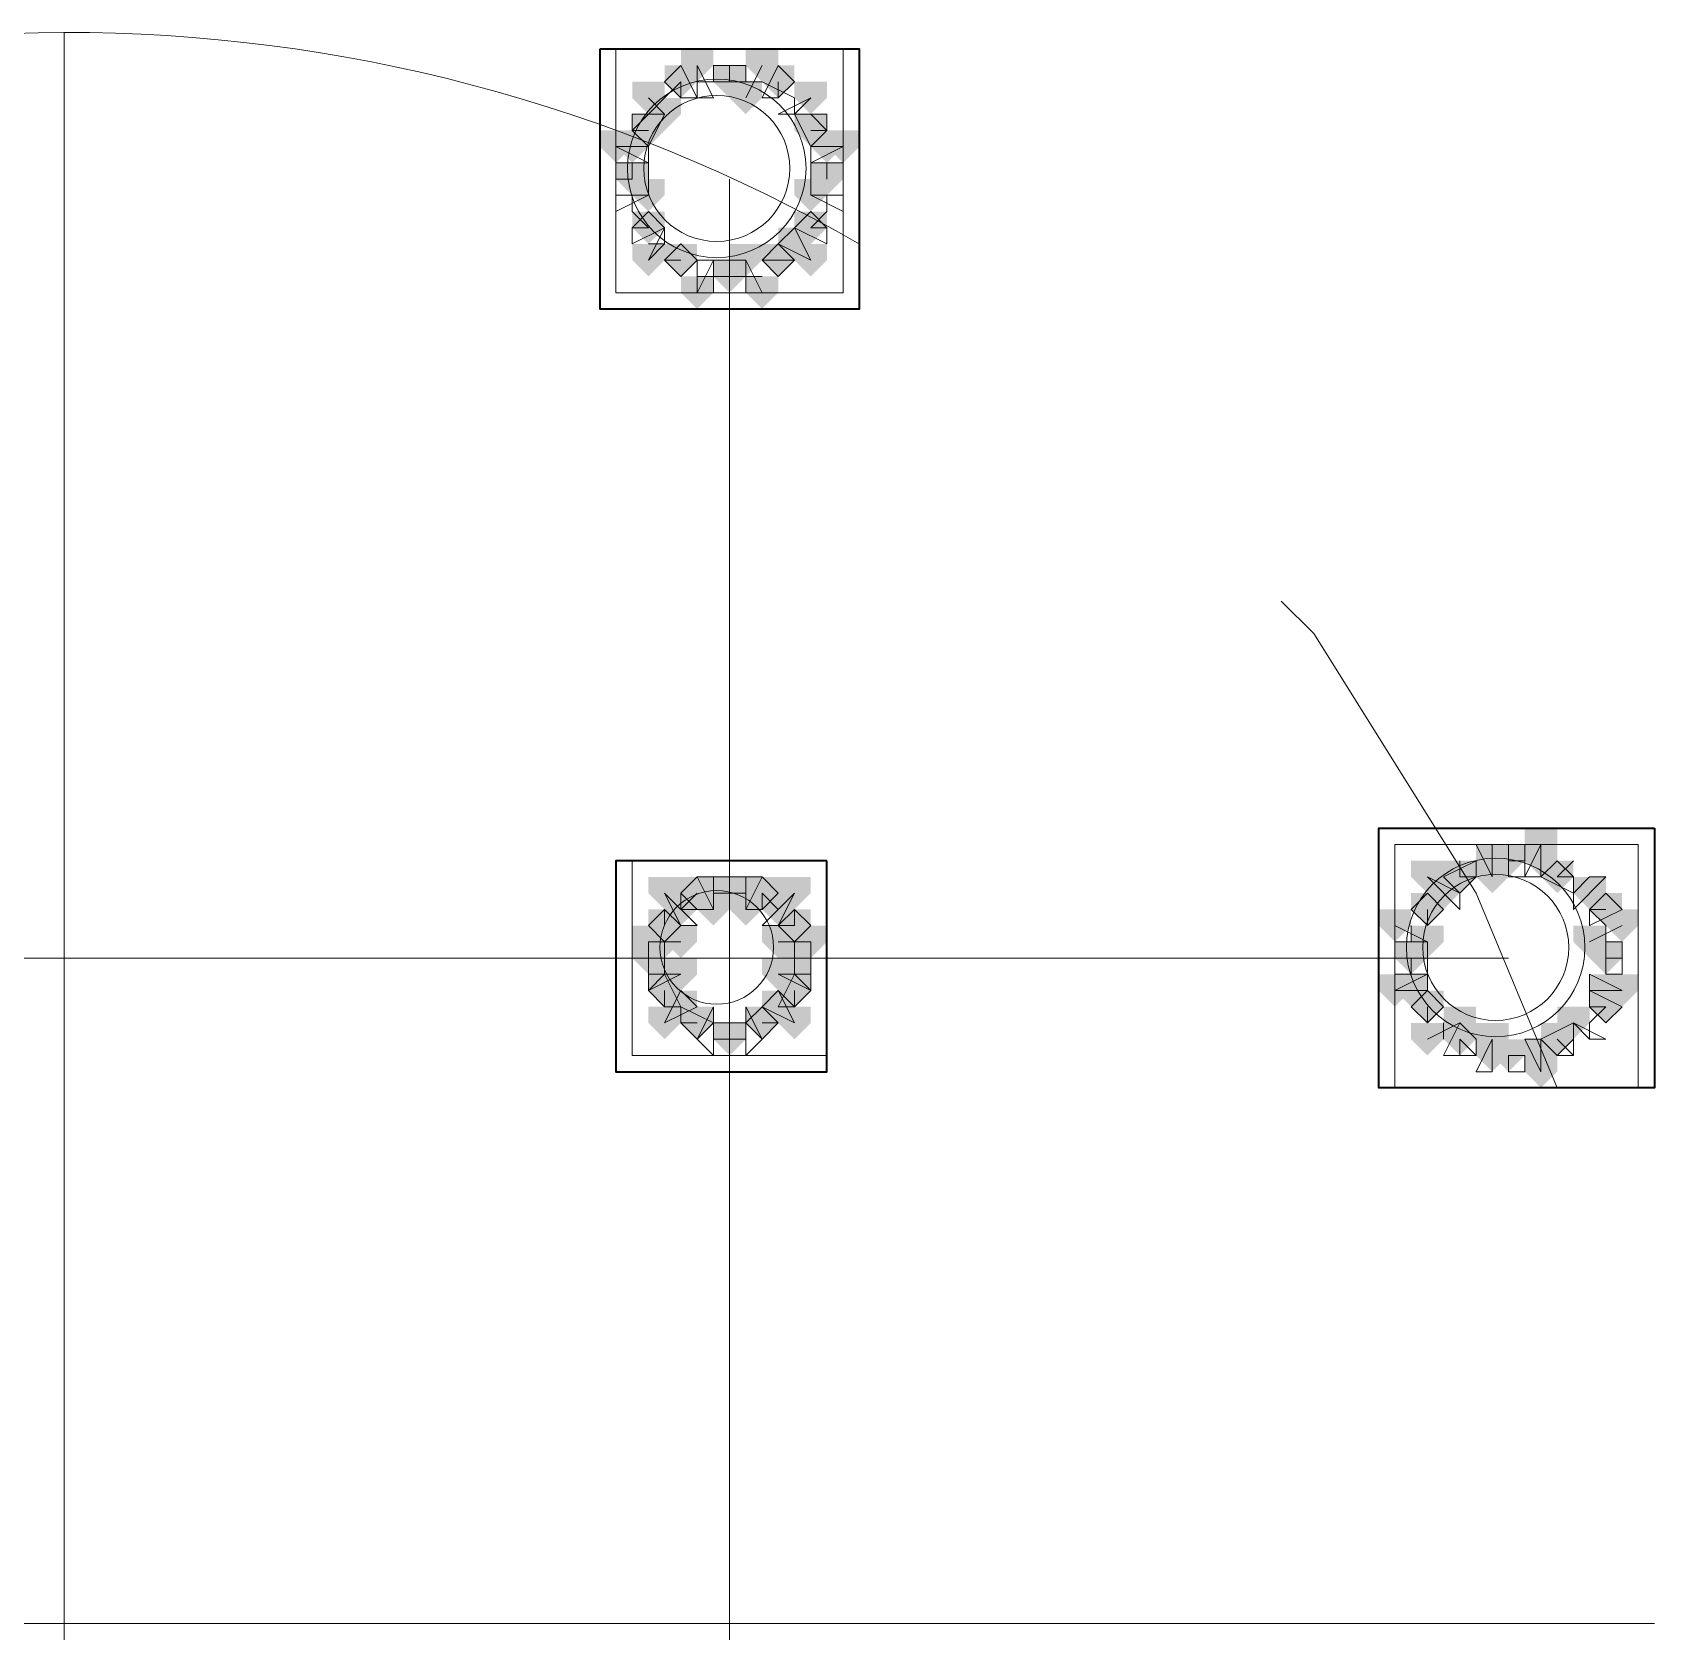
# Model space of a CAD drawing. Header units: millimetres. Extents: x 2315 to 4619, y 1334 to 1897.
# Drawn here: x 4185.9 to 4192.01, y 1541.67 to 1547.68 of the extents above; entities that cross this region are included whole.
import ezdxf

# ---------------------------------------------------------------- set-up
doc = ezdxf.new("R2010")
doc.units = ezdxf.units.MM
for name, color, linetype, true_color in [('PDF_10', 7, 'Continuous', 0x00b85c), ('PDF_AXIS', 7, 'Continuous', 0x00b85c), ('PDF_柱构件', 7, 'Continuous', 0x00b85c), ('PDF_转运站初步方案', 7, 'Continuous', 0x00b85c)]:
    doc.layers.add(name, color=color, linetype=linetype, true_color=true_color)
doc.layers.add('PDF_中心线层', color=1, linetype='Continuous')
doc.layers.add('PDF_粗实线层', color=7, linetype='Continuous')

msp = doc.modelspace()

# ---------------------------------------------------------------- hatches: boundary and pattern name
at = {"layer": 'PDF_10', "transparency": 33554559}
for points in [[(4188.3421, 1547.5601), (4188.281, 1547.5601), (4188.281, 1547.499), (4188.3421, 1547.4379), (4188.4032, 1547.499), (4188.4032, 1547.5601)], [(4188.3421, 1547.5601), (4188.281, 1547.5601), (4188.281, 1547.499), (4188.3421, 1547.4379), (4188.4032, 1547.499), (4188.4032, 1547.5601)], [(4188.5254, 1547.5601), (4188.4643, 1547.5601), (4188.4643, 1547.499), (4188.5254, 1547.4379), (4188.5864, 1547.499), (4188.5864, 1547.5601)], [(4188.5254, 1547.5601), (4188.4643, 1547.5601), (4188.4643, 1547.499), (4188.5254, 1547.4379), (4188.5864, 1547.499), (4188.5864, 1547.5601)], [(4188.7086, 1547.5601), (4188.6475, 1547.5601), (4188.6475, 1547.499), (4188.7086, 1547.4379), (4188.7697, 1547.499), (4188.7697, 1547.5601)], [(4188.7086, 1547.5601), (4188.6475, 1547.5601), (4188.6475, 1547.499), (4188.7086, 1547.4379), (4188.7697, 1547.499), (4188.7697, 1547.5601)], [(4188.22, 1547.3768), (4188.1589, 1547.3768), (4188.1589, 1547.3157), (4188.22, 1547.2547), (4188.281, 1547.3157), (4188.281, 1547.3768)], [(4188.22, 1547.3768), (4188.1589, 1547.3768), (4188.1589, 1547.3157), (4188.22, 1547.2547), (4188.281, 1547.3157), (4188.281, 1547.3768)], [(4188.8308, 1547.3768), (4188.7697, 1547.3768), (4188.7697, 1547.3157), (4188.8308, 1547.2547), (4188.8918, 1547.3157), (4188.8918, 1547.3768)], [(4188.8308, 1547.3768), (4188.7697, 1547.3768), (4188.7697, 1547.3157), (4188.8308, 1547.2547), (4188.8918, 1547.3157), (4188.8918, 1547.3768)], [(4188.1589, 1547.1936), (4188.0978, 1547.1936), (4188.0978, 1547.1325), (4188.1589, 1547.0714), (4188.22, 1547.1325), (4188.22, 1547.1936)], [(4188.1589, 1547.1936), (4188.0978, 1547.1936), (4188.0978, 1547.1325), (4188.1589, 1547.0714), (4188.22, 1547.1325), (4188.22, 1547.1936)], [(4188.8918, 1547.1936), (4188.8308, 1547.1936), (4188.8308, 1547.1325), (4188.8918, 1547.0714), (4188.9529, 1547.1325), (4188.9529, 1547.1936)], [(4188.8918, 1547.1936), (4188.8308, 1547.1936), (4188.8308, 1547.1325), (4188.8918, 1547.0714), (4188.9529, 1547.1325), (4188.9529, 1547.1936)], [(4188.8918, 1547.1936), (4188.8308, 1547.1936), (4188.8308, 1547.1325), (4188.8918, 1547.0714), (4188.9529, 1547.1325), (4188.9529, 1547.1936)], [(4188.22, 1547.0103), (4188.1589, 1547.0103), (4188.1589, 1546.9493), (4188.22, 1546.8882), (4188.281, 1546.9493), (4188.281, 1547.0103)], [(4188.22, 1547.0103), (4188.1589, 1547.0103), (4188.1589, 1546.9493), (4188.22, 1546.8882), (4188.281, 1546.9493), (4188.281, 1547.0103)], [(4188.8308, 1547.0103), (4188.7697, 1547.0103), (4188.7697, 1546.9493), (4188.8308, 1546.8882), (4188.8918, 1546.9493), (4188.8918, 1547.0103)], [(4188.8308, 1547.0103), (4188.7697, 1547.0103), (4188.7697, 1546.9493), (4188.8308, 1546.8882), (4188.8918, 1546.9493), (4188.8918, 1547.0103)], [(4188.3421, 1546.8882), (4188.281, 1546.8882), (4188.281, 1546.8271), (4188.3421, 1546.766), (4188.4032, 1546.8271), (4188.4032, 1546.8882)], [(4188.3421, 1546.8882), (4188.281, 1546.8882), (4188.281, 1546.8271), (4188.3421, 1546.766), (4188.4032, 1546.8271), (4188.4032, 1546.8882)], [(4188.3421, 1546.8882), (4188.281, 1546.8882), (4188.281, 1546.8271), (4188.3421, 1546.766), (4188.4032, 1546.8271), (4188.4032, 1546.8882)], [(4188.7086, 1546.8882), (4188.6475, 1546.8882), (4188.6475, 1546.8271), (4188.7086, 1546.766), (4188.7697, 1546.8271), (4188.7697, 1546.8882)], [(4188.7086, 1546.8882), (4188.6475, 1546.8882), (4188.6475, 1546.8271), (4188.7086, 1546.766), (4188.7697, 1546.8271), (4188.7697, 1546.8882)], [(4188.7086, 1546.8882), (4188.6475, 1546.8882), (4188.6475, 1546.8271), (4188.7086, 1546.766), (4188.7697, 1546.8271), (4188.7697, 1546.8882)], [(4188.5254, 1546.8271), (4188.4643, 1546.8271), (4188.4643, 1546.766), (4188.5254, 1546.7049), (4188.5864, 1546.766), (4188.5864, 1546.8271)], [(4188.5254, 1546.8271), (4188.4643, 1546.8271), (4188.4643, 1546.766), (4188.5254, 1546.7049), (4188.5864, 1546.766), (4188.5864, 1546.8271)], [(4188.5254, 1546.8271), (4188.4643, 1546.8271), (4188.4643, 1546.766), (4188.5254, 1546.7049), (4188.5864, 1546.766), (4188.5864, 1546.8271)], [(4191.4573, 1544.6282), (4191.3962, 1544.6282), (4191.3962, 1544.5671), (4191.4573, 1544.506), (4191.5183, 1544.5671), (4191.5183, 1544.6282)], [(4191.4573, 1544.6282), (4191.3962, 1544.6282), (4191.3962, 1544.5671), (4191.4573, 1544.506), (4191.5183, 1544.5671), (4191.5183, 1544.6282)], [(4191.4573, 1544.6282), (4191.3962, 1544.6282), (4191.3962, 1544.5671), (4191.4573, 1544.506), (4191.5183, 1544.5671), (4191.5183, 1544.6282)], [(4191.274, 1544.5671), (4191.2129, 1544.5671), (4191.2129, 1544.506), (4191.274, 1544.4449), (4191.3351, 1544.506), (4191.3351, 1544.5671)], [(4191.274, 1544.5671), (4191.2129, 1544.5671), (4191.2129, 1544.506), (4191.274, 1544.4449), (4191.3351, 1544.506), (4191.3351, 1544.5671)], [(4191.6405, 1544.5671), (4191.5794, 1544.5671), (4191.5794, 1544.506), (4191.6405, 1544.4449), (4191.7016, 1544.506), (4191.7016, 1544.5671)], [(4191.6405, 1544.5671), (4191.5794, 1544.5671), (4191.5794, 1544.506), (4191.6405, 1544.4449), (4191.7016, 1544.506), (4191.7016, 1544.5671)], [(4188.4032, 1544.506), (4188.3421, 1544.506), (4188.3421, 1544.4449), (4188.4032, 1544.3839), (4188.4643, 1544.4449), (4188.4643, 1544.506)], [(4188.4032, 1544.506), (4188.3421, 1544.506), (4188.3421, 1544.4449), (4188.4032, 1544.3839), (4188.4643, 1544.4449), (4188.4643, 1544.506)], [(4188.5254, 1544.506), (4188.4643, 1544.506), (4188.4643, 1544.4449), (4188.5254, 1544.3839), (4188.5864, 1544.4449), (4188.5864, 1544.506)], [(4188.5254, 1544.506), (4188.4643, 1544.506), (4188.4643, 1544.4449), (4188.5254, 1544.3839), (4188.5864, 1544.4449), (4188.5864, 1544.506)], [(4188.6475, 1544.506), (4188.5864, 1544.506), (4188.5864, 1544.4449), (4188.6475, 1544.3839), (4188.7086, 1544.4449), (4188.7086, 1544.506)], [(4188.6475, 1544.506), (4188.5864, 1544.506), (4188.5864, 1544.4449), (4188.6475, 1544.3839), (4188.7086, 1544.4449), (4188.7086, 1544.506)], [(4191.1518, 1544.4449), (4191.0908, 1544.4449), (4191.0908, 1544.3839), (4191.1518, 1544.3228), (4191.2129, 1544.3839), (4191.2129, 1544.4449)], [(4191.1518, 1544.4449), (4191.0908, 1544.4449), (4191.0908, 1544.3839), (4191.1518, 1544.3228), (4191.2129, 1544.3839), (4191.2129, 1544.4449)], [(4191.1518, 1544.4449), (4191.0908, 1544.4449), (4191.0908, 1544.3839), (4191.1518, 1544.3228), (4191.2129, 1544.3839), (4191.2129, 1544.4449)], [(4191.8237, 1544.4449), (4191.7627, 1544.4449), (4191.7627, 1544.3839), (4191.8237, 1544.3228), (4191.8848, 1544.3839), (4191.8848, 1544.4449)], [(4191.8237, 1544.4449), (4191.7627, 1544.4449), (4191.7627, 1544.3839), (4191.8237, 1544.3228), (4191.8848, 1544.3839), (4191.8848, 1544.4449)], [(4188.281, 1544.3839), (4188.22, 1544.3839), (4188.22, 1544.3228), (4188.281, 1544.2617), (4188.3421, 1544.3228), (4188.3421, 1544.3839)], [(4188.281, 1544.3839), (4188.22, 1544.3839), (4188.22, 1544.3228), (4188.281, 1544.2617), (4188.3421, 1544.3228), (4188.3421, 1544.3839)], [(4188.281, 1544.3839), (4188.22, 1544.3839), (4188.22, 1544.3228), (4188.281, 1544.2617), (4188.3421, 1544.3228), (4188.3421, 1544.3839)], [(4188.7697, 1544.3839), (4188.7086, 1544.3839), (4188.7086, 1544.3228), (4188.7697, 1544.2617), (4188.8308, 1544.3228), (4188.8308, 1544.3839)], [(4188.7697, 1544.3839), (4188.7086, 1544.3839), (4188.7086, 1544.3228), (4188.7697, 1544.2617), (4188.8308, 1544.3228), (4188.8308, 1544.3839)], [(4188.22, 1544.2617), (4188.1589, 1544.2617), (4188.1589, 1544.2006), (4188.22, 1544.1395), (4188.281, 1544.2006), (4188.281, 1544.2617)], [(4188.22, 1544.2617), (4188.1589, 1544.2617), (4188.1589, 1544.2006), (4188.22, 1544.1395), (4188.281, 1544.2006), (4188.281, 1544.2617)], [(4188.7697, 1544.2617), (4188.7086, 1544.2617), (4188.7086, 1544.2006), (4188.7697, 1544.1395), (4188.8308, 1544.2006), (4188.8308, 1544.2617)], [(4188.7697, 1544.2617), (4188.7086, 1544.2617), (4188.7086, 1544.2006), (4188.7697, 1544.1395), (4188.8308, 1544.2006), (4188.8308, 1544.2617)], [(4191.0908, 1544.2617), (4191.0297, 1544.2617), (4191.0297, 1544.2006), (4191.0908, 1544.1395), (4191.1518, 1544.2006), (4191.1518, 1544.2617)], [(4191.0908, 1544.2617), (4191.0297, 1544.2617), (4191.0297, 1544.2006), (4191.0908, 1544.1395), (4191.1518, 1544.2006), (4191.1518, 1544.2617)], [(4191.8237, 1544.2617), (4191.7627, 1544.2617), (4191.7627, 1544.2006), (4191.8237, 1544.1395), (4191.8848, 1544.2006), (4191.8848, 1544.2617)], [(4191.8237, 1544.2617), (4191.7627, 1544.2617), (4191.7627, 1544.2006), (4191.8237, 1544.1395), (4191.8848, 1544.2006), (4191.8848, 1544.2617)], [(4188.281, 1544.1395), (4188.22, 1544.1395), (4188.22, 1544.0784), (4188.281, 1544.0174), (4188.3421, 1544.0784), (4188.3421, 1544.1395)], [(4188.281, 1544.1395), (4188.22, 1544.1395), (4188.22, 1544.0784), (4188.281, 1544.0174), (4188.3421, 1544.0784), (4188.3421, 1544.1395)], [(4188.7697, 1544.1395), (4188.7086, 1544.1395), (4188.7086, 1544.0784), (4188.7697, 1544.0174), (4188.8308, 1544.0784), (4188.8308, 1544.1395)], [(4188.7697, 1544.1395), (4188.7086, 1544.1395), (4188.7086, 1544.0784), (4188.7697, 1544.0174), (4188.8308, 1544.0784), (4188.8308, 1544.1395)], [(4191.1518, 1544.0784), (4191.0908, 1544.0784), (4191.0908, 1544.0174), (4191.1518, 1543.9563), (4191.2129, 1544.0174), (4191.2129, 1544.0784)], [(4191.1518, 1544.0784), (4191.0908, 1544.0784), (4191.0908, 1544.0174), (4191.1518, 1543.9563), (4191.2129, 1544.0174), (4191.2129, 1544.0784)], [(4191.1518, 1544.0784), (4191.0908, 1544.0784), (4191.0908, 1544.0174), (4191.1518, 1543.9563), (4191.2129, 1544.0174), (4191.2129, 1544.0784)], [(4191.8237, 1544.0784), (4191.7627, 1544.0784), (4191.7627, 1544.0174), (4191.8237, 1543.9563), (4191.8848, 1544.0174), (4191.8848, 1544.0784)], [(4191.8237, 1544.0784), (4191.7627, 1544.0784), (4191.7627, 1544.0174), (4191.8237, 1543.9563), (4191.8848, 1544.0174), (4191.8848, 1544.0784)], [(4188.4032, 1544.0174), (4188.3421, 1544.0174), (4188.3421, 1543.9563), (4188.4032, 1543.8952), (4188.4643, 1543.9563), (4188.4643, 1544.0174)], [(4188.4032, 1544.0174), (4188.3421, 1544.0174), (4188.3421, 1543.9563), (4188.4032, 1543.8952), (4188.4643, 1543.9563), (4188.4643, 1544.0174)], [(4188.6475, 1544.0174), (4188.5864, 1544.0174), (4188.5864, 1543.9563), (4188.6475, 1543.8952), (4188.7086, 1543.9563), (4188.7086, 1544.0174)], [(4188.6475, 1544.0174), (4188.5864, 1544.0174), (4188.5864, 1543.9563), (4188.6475, 1543.8952), (4188.7086, 1543.9563), (4188.7086, 1544.0174)], [(4188.6475, 1544.0174), (4188.5864, 1544.0174), (4188.5864, 1543.9563), (4188.6475, 1543.8952), (4188.7086, 1543.9563), (4188.7086, 1544.0174)], [(4188.5254, 1543.9563), (4188.4643, 1543.9563), (4188.4643, 1543.8952), (4188.5254, 1543.8341), (4188.5864, 1543.8952), (4188.5864, 1543.9563)], [(4188.5254, 1543.9563), (4188.4643, 1543.9563), (4188.4643, 1543.8952), (4188.5254, 1543.8341), (4188.5864, 1543.8952), (4188.5864, 1543.9563)], [(4191.274, 1543.9563), (4191.2129, 1543.9563), (4191.2129, 1543.8952), (4191.274, 1543.8341), (4191.3351, 1543.8952), (4191.3351, 1543.9563)], [(4191.274, 1543.9563), (4191.2129, 1543.9563), (4191.2129, 1543.8952), (4191.274, 1543.8341), (4191.3351, 1543.8952), (4191.3351, 1543.9563)], [(4191.6405, 1543.9563), (4191.5794, 1543.9563), (4191.5794, 1543.8952), (4191.6405, 1543.8341), (4191.7016, 1543.8952), (4191.7016, 1543.9563)], [(4191.6405, 1543.9563), (4191.5794, 1543.9563), (4191.5794, 1543.8952), (4191.6405, 1543.8341), (4191.7016, 1543.8952), (4191.7016, 1543.9563)], [(4191.4573, 1543.8952), (4191.3962, 1543.8952), (4191.3962, 1543.8341), (4191.4573, 1543.773), (4191.5183, 1543.8341), (4191.5183, 1543.8952)], [(4191.4573, 1543.8952), (4191.3962, 1543.8952), (4191.3962, 1543.8341), (4191.4573, 1543.773), (4191.5183, 1543.8341), (4191.5183, 1543.8952)]]:
    msp.add_hatch(color=256, dxfattribs=at).paths.add_polyline_path(points)
at = {"layer": 'PDF_柱构件', "transparency": 33554559}
for points in [[(4188.4032, 1547.6211), (4188.3421, 1547.6211), (4188.3421, 1547.5601), (4188.4032, 1547.499), (4188.4643, 1547.5601), (4188.4643, 1547.6211)], [(4188.6475, 1547.6211), (4188.5864, 1547.6211), (4188.5864, 1547.5601), (4188.6475, 1547.499), (4188.7086, 1547.5601), (4188.7086, 1547.6211)], [(4188.22, 1547.499), (4188.1589, 1547.499), (4188.1589, 1547.4379), (4188.22, 1547.3768), (4188.281, 1547.4379), (4188.281, 1547.499)], [(4188.5864, 1547.499), (4188.5254, 1547.499), (4188.5254, 1547.4379), (4188.5864, 1547.3768), (4188.6475, 1547.4379), (4188.6475, 1547.499)], [(4188.8308, 1547.499), (4188.7697, 1547.499), (4188.7697, 1547.4379), (4188.8308, 1547.3768), (4188.8918, 1547.4379), (4188.8918, 1547.499)], [(4188.281, 1547.4379), (4188.22, 1547.4379), (4188.22, 1547.3768), (4188.281, 1547.3157), (4188.3421, 1547.3768), (4188.3421, 1547.4379)], [(4188.0978, 1547.3157), (4188.0367, 1547.3157), (4188.0367, 1547.2547), (4188.0978, 1547.1936), (4188.1589, 1547.2547), (4188.1589, 1547.3157)], [(4188.1589, 1547.3157), (4188.0978, 1547.3157), (4188.0978, 1547.2547), (4188.1589, 1547.1936), (4188.22, 1547.2547), (4188.22, 1547.3157)], [(4188.8918, 1547.3157), (4188.8308, 1547.3157), (4188.8308, 1547.2547), (4188.8918, 1547.1936), (4188.9529, 1547.2547), (4188.9529, 1547.3157)], [(4188.9529, 1547.3157), (4188.8918, 1547.3157), (4188.8918, 1547.2547), (4188.9529, 1547.1936), (4189.014, 1547.2547), (4189.014, 1547.3157)], [(4188.22, 1547.1325), (4188.1589, 1547.1325), (4188.1589, 1547.0714), (4188.22, 1547.0103), (4188.281, 1547.0714), (4188.281, 1547.1325)], [(4188.8308, 1547.1325), (4188.7697, 1547.1325), (4188.7697, 1547.0714), (4188.8308, 1547.0103), (4188.8918, 1547.0714), (4188.8918, 1547.1325)], [(4188.7697, 1546.9493), (4188.7086, 1546.9493), (4188.7086, 1546.8882), (4188.7697, 1546.8271), (4188.8308, 1546.8882), (4188.8308, 1546.9493)], [(4188.22, 1546.8882), (4188.1589, 1546.8882), (4188.1589, 1546.8271), (4188.22, 1546.766), (4188.281, 1546.8271), (4188.281, 1546.8882)], [(4188.5864, 1546.8882), (4188.5254, 1546.8882), (4188.5254, 1546.8271), (4188.5864, 1546.766), (4188.6475, 1546.8271), (4188.6475, 1546.8882)], [(4188.8308, 1546.8882), (4188.7697, 1546.8882), (4188.7697, 1546.8271), (4188.8308, 1546.766), (4188.8918, 1546.8271), (4188.8918, 1546.8882)], [(4188.4032, 1546.766), (4188.3421, 1546.766), (4188.3421, 1546.7049), (4188.4032, 1546.6439), (4188.4643, 1546.7049), (4188.4643, 1546.766)], [(4188.6475, 1546.766), (4188.5864, 1546.766), (4188.5864, 1546.7049), (4188.6475, 1546.6439), (4188.7086, 1546.7049), (4188.7086, 1546.766)], [(4191.5794, 1544.6893), (4191.5183, 1544.6893), (4191.5183, 1544.6282), (4191.5794, 1544.5671), (4191.6405, 1544.6282), (4191.6405, 1544.6893)], [(4191.3962, 1544.6282), (4191.3351, 1544.6282), (4191.3351, 1544.5671), (4191.3962, 1544.506), (4191.4573, 1544.5671), (4191.4573, 1544.6282)], [(4191.5794, 1544.6282), (4191.5183, 1544.6282), (4191.5183, 1544.5671), (4191.5794, 1544.506), (4191.6405, 1544.5671), (4191.6405, 1544.6282)], [(4191.1518, 1544.5671), (4191.0908, 1544.5671), (4191.0908, 1544.506), (4191.1518, 1544.4449), (4191.2129, 1544.506), (4191.2129, 1544.5671)], [(4191.3962, 1544.5671), (4191.3351, 1544.5671), (4191.3351, 1544.506), (4191.3962, 1544.4449), (4191.4573, 1544.506), (4191.4573, 1544.5671)], [(4188.281, 1544.506), (4188.22, 1544.506), (4188.22, 1544.4449), (4188.281, 1544.3839), (4188.3421, 1544.4449), (4188.3421, 1544.506)], [(4188.4643, 1544.506), (4188.4032, 1544.506), (4188.4032, 1544.4449), (4188.4643, 1544.3839), (4188.5254, 1544.4449), (4188.5254, 1544.506)], [(4188.5864, 1544.506), (4188.5254, 1544.506), (4188.5254, 1544.4449), (4188.5864, 1544.3839), (4188.6475, 1544.4449), (4188.6475, 1544.506)], [(4188.7697, 1544.506), (4188.7086, 1544.506), (4188.7086, 1544.4449), (4188.7697, 1544.3839), (4188.8308, 1544.4449), (4188.8308, 1544.506)], [(4191.2129, 1544.506), (4191.1518, 1544.506), (4191.1518, 1544.4449), (4191.2129, 1544.3839), (4191.274, 1544.4449), (4191.274, 1544.506)], [(4191.7627, 1544.506), (4191.7016, 1544.506), (4191.7016, 1544.4449), (4191.7627, 1544.3839), (4191.8237, 1544.4449), (4191.8237, 1544.506)], [(4188.3421, 1544.4449), (4188.281, 1544.4449), (4188.281, 1544.3839), (4188.3421, 1544.3228), (4188.4032, 1544.3839), (4188.4032, 1544.4449)], [(4188.4643, 1544.4449), (4188.4032, 1544.4449), (4188.4032, 1544.3839), (4188.4643, 1544.3228), (4188.5254, 1544.3839), (4188.5254, 1544.4449)], [(4188.5864, 1544.4449), (4188.5254, 1544.4449), (4188.5254, 1544.3839), (4188.5864, 1544.3228), (4188.6475, 1544.3839), (4188.6475, 1544.4449)], [(4188.7086, 1544.4449), (4188.6475, 1544.4449), (4188.6475, 1544.3839), (4188.7086, 1544.3228), (4188.7697, 1544.3839), (4188.7697, 1544.4449)], [(4191.0297, 1544.3839), (4190.9686, 1544.3839), (4190.9686, 1544.3228), (4191.0297, 1544.2617), (4191.0908, 1544.3228), (4191.0908, 1544.3839)], [(4191.8848, 1544.3839), (4191.8237, 1544.3839), (4191.8237, 1544.3228), (4191.8848, 1544.2617), (4191.9459, 1544.3228), (4191.9459, 1544.3839)], [(4188.22, 1544.3228), (4188.1589, 1544.3228), (4188.1589, 1544.2617), (4188.22, 1544.2006), (4188.281, 1544.2617), (4188.281, 1544.3228)], [(4188.281, 1544.3228), (4188.22, 1544.3228), (4188.22, 1544.2617), (4188.281, 1544.2006), (4188.3421, 1544.2617), (4188.3421, 1544.3228)], [(4188.3421, 1544.3228), (4188.281, 1544.3228), (4188.281, 1544.2617), (4188.3421, 1544.2006), (4188.4032, 1544.2617), (4188.4032, 1544.3228)], [(4188.7086, 1544.3228), (4188.6475, 1544.3228), (4188.6475, 1544.2617), (4188.7086, 1544.2006), (4188.7697, 1544.2617), (4188.7697, 1544.3228)], [(4188.7697, 1544.3228), (4188.7086, 1544.3228), (4188.7086, 1544.2617), (4188.7697, 1544.2006), (4188.8308, 1544.2617), (4188.8308, 1544.3228)], [(4188.8308, 1544.3228), (4188.7697, 1544.3228), (4188.7697, 1544.2617), (4188.8308, 1544.2006), (4188.8918, 1544.2617), (4188.8918, 1544.3228)], [(4191.1518, 1544.3228), (4191.0908, 1544.3228), (4191.0908, 1544.2617), (4191.1518, 1544.2006), (4191.2129, 1544.2617), (4191.2129, 1544.3228)], [(4191.7627, 1544.3228), (4191.7016, 1544.3228), (4191.7016, 1544.2617), (4191.7627, 1544.2006), (4191.8237, 1544.2617), (4191.8237, 1544.3228)], [(4188.281, 1544.2006), (4188.22, 1544.2006), (4188.22, 1544.1395), (4188.281, 1544.0784), (4188.3421, 1544.1395), (4188.3421, 1544.2006)], [(4188.3421, 1544.2006), (4188.281, 1544.2006), (4188.281, 1544.1395), (4188.3421, 1544.0784), (4188.4032, 1544.1395), (4188.4032, 1544.2006)], [(4188.7086, 1544.2006), (4188.6475, 1544.2006), (4188.6475, 1544.1395), (4188.7086, 1544.0784), (4188.7697, 1544.1395), (4188.7697, 1544.2006)], [(4188.7697, 1544.2006), (4188.7086, 1544.2006), (4188.7086, 1544.1395), (4188.7697, 1544.0784), (4188.8308, 1544.1395), (4188.8308, 1544.2006)], [(4191.0297, 1544.1395), (4190.9686, 1544.1395), (4190.9686, 1544.0784), (4191.0297, 1544.0174), (4191.0908, 1544.0784), (4191.0908, 1544.1395)], [(4191.0908, 1544.1395), (4191.0297, 1544.1395), (4191.0297, 1544.0784), (4191.0908, 1544.0174), (4191.1518, 1544.0784), (4191.1518, 1544.1395)], [(4191.8237, 1544.1395), (4191.7627, 1544.1395), (4191.7627, 1544.0784), (4191.8237, 1544.0174), (4191.8848, 1544.0784), (4191.8848, 1544.1395)], [(4191.8848, 1544.1395), (4191.8237, 1544.1395), (4191.8237, 1544.0784), (4191.8848, 1544.0174), (4191.9459, 1544.0784), (4191.9459, 1544.1395)], [(4188.3421, 1544.0784), (4188.281, 1544.0784), (4188.281, 1544.0174), (4188.3421, 1543.9563), (4188.4032, 1544.0174), (4188.4032, 1544.0784)], [(4188.7086, 1544.0784), (4188.6475, 1544.0784), (4188.6475, 1544.0174), (4188.7086, 1543.9563), (4188.7697, 1544.0174), (4188.7697, 1544.0784)], [(4188.281, 1544.0174), (4188.22, 1544.0174), (4188.22, 1543.9563), (4188.281, 1543.8952), (4188.3421, 1543.9563), (4188.3421, 1544.0174)], [(4188.7697, 1544.0174), (4188.7086, 1544.0174), (4188.7086, 1543.9563), (4188.7697, 1543.8952), (4188.8308, 1543.9563), (4188.8308, 1544.0174)], [(4191.274, 1544.0174), (4191.2129, 1544.0174), (4191.2129, 1543.9563), (4191.274, 1543.8952), (4191.3351, 1543.9563), (4191.3351, 1544.0174)], [(4191.7016, 1544.0174), (4191.6405, 1544.0174), (4191.6405, 1543.9563), (4191.7016, 1543.8952), (4191.7627, 1543.9563), (4191.7627, 1544.0174)], [(4191.1518, 1543.9563), (4191.0908, 1543.9563), (4191.0908, 1543.8952), (4191.1518, 1543.8341), (4191.2129, 1543.8952), (4191.2129, 1543.9563)], [(4191.3962, 1543.9563), (4191.3351, 1543.9563), (4191.3351, 1543.8952), (4191.3962, 1543.8341), (4191.4573, 1543.8952), (4191.4573, 1543.9563)], [(4191.3962, 1543.8952), (4191.3351, 1543.8952), (4191.3351, 1543.8341), (4191.3962, 1543.773), (4191.4573, 1543.8341), (4191.4573, 1543.8952)], [(4191.5794, 1543.8952), (4191.5183, 1543.8952), (4191.5183, 1543.8341), (4191.5794, 1543.773), (4191.6405, 1543.8341), (4191.6405, 1543.8952)], [(4191.5794, 1543.8341), (4191.5183, 1543.8341), (4191.5183, 1543.773), (4191.5794, 1543.712), (4191.6405, 1543.773), (4191.6405, 1543.8341)]]:
    msp.add_hatch(color=256, dxfattribs=at).paths.add_polyline_path(points)
at = {"layer": 'PDF_转运站初步方案', "transparency": 33554559}
for points in [[(4188.3421, 1547.5601), (4188.281, 1547.5601), (4188.281, 1547.499), (4188.3421, 1547.4379), (4188.4032, 1547.499), (4188.4032, 1547.5601)], [(4188.3421, 1547.5601), (4188.281, 1547.5601), (4188.281, 1547.499), (4188.3421, 1547.4379), (4188.4032, 1547.499), (4188.4032, 1547.5601)], [(4188.5254, 1547.5601), (4188.4643, 1547.5601), (4188.4643, 1547.499), (4188.5254, 1547.4379), (4188.5864, 1547.499), (4188.5864, 1547.5601)], [(4188.5254, 1547.5601), (4188.4643, 1547.5601), (4188.4643, 1547.499), (4188.5254, 1547.4379), (4188.5864, 1547.499), (4188.5864, 1547.5601)], [(4188.7086, 1547.5601), (4188.6475, 1547.5601), (4188.6475, 1547.499), (4188.7086, 1547.4379), (4188.7697, 1547.499), (4188.7697, 1547.5601)], [(4188.7086, 1547.5601), (4188.6475, 1547.5601), (4188.6475, 1547.499), (4188.7086, 1547.4379), (4188.7697, 1547.499), (4188.7697, 1547.5601)], [(4188.22, 1547.3768), (4188.1589, 1547.3768), (4188.1589, 1547.3157), (4188.22, 1547.2547), (4188.281, 1547.3157), (4188.281, 1547.3768)], [(4188.22, 1547.3768), (4188.1589, 1547.3768), (4188.1589, 1547.3157), (4188.22, 1547.2547), (4188.281, 1547.3157), (4188.281, 1547.3768)], [(4188.8308, 1547.3768), (4188.7697, 1547.3768), (4188.7697, 1547.3157), (4188.8308, 1547.2547), (4188.8918, 1547.3157), (4188.8918, 1547.3768)], [(4188.8308, 1547.3768), (4188.7697, 1547.3768), (4188.7697, 1547.3157), (4188.8308, 1547.2547), (4188.8918, 1547.3157), (4188.8918, 1547.3768)], [(4188.1589, 1547.1936), (4188.0978, 1547.1936), (4188.0978, 1547.1325), (4188.1589, 1547.0714), (4188.22, 1547.1325), (4188.22, 1547.1936)], [(4188.1589, 1547.1936), (4188.0978, 1547.1936), (4188.0978, 1547.1325), (4188.1589, 1547.0714), (4188.22, 1547.1325), (4188.22, 1547.1936)], [(4188.8918, 1547.1936), (4188.8308, 1547.1936), (4188.8308, 1547.1325), (4188.8918, 1547.0714), (4188.9529, 1547.1325), (4188.9529, 1547.1936)], [(4188.8918, 1547.1936), (4188.8308, 1547.1936), (4188.8308, 1547.1325), (4188.8918, 1547.0714), (4188.9529, 1547.1325), (4188.9529, 1547.1936)], [(4188.22, 1547.0103), (4188.1589, 1547.0103), (4188.1589, 1546.9493), (4188.22, 1546.8882), (4188.281, 1546.9493), (4188.281, 1547.0103)], [(4188.22, 1547.0103), (4188.1589, 1547.0103), (4188.1589, 1546.9493), (4188.22, 1546.8882), (4188.281, 1546.9493), (4188.281, 1547.0103)], [(4188.8308, 1547.0103), (4188.7697, 1547.0103), (4188.7697, 1546.9493), (4188.8308, 1546.8882), (4188.8918, 1546.9493), (4188.8918, 1547.0103)], [(4188.8308, 1547.0103), (4188.7697, 1547.0103), (4188.7697, 1546.9493), (4188.8308, 1546.8882), (4188.8918, 1546.9493), (4188.8918, 1547.0103)], [(4188.3421, 1546.8882), (4188.281, 1546.8882), (4188.281, 1546.8271), (4188.3421, 1546.766), (4188.4032, 1546.8271), (4188.4032, 1546.8882)], [(4188.3421, 1546.8882), (4188.281, 1546.8882), (4188.281, 1546.8271), (4188.3421, 1546.766), (4188.4032, 1546.8271), (4188.4032, 1546.8882)], [(4188.7086, 1546.8882), (4188.6475, 1546.8882), (4188.6475, 1546.8271), (4188.7086, 1546.766), (4188.7697, 1546.8271), (4188.7697, 1546.8882)], [(4188.7086, 1546.8882), (4188.6475, 1546.8882), (4188.6475, 1546.8271), (4188.7086, 1546.766), (4188.7697, 1546.8271), (4188.7697, 1546.8882)], [(4188.5254, 1546.8271), (4188.4643, 1546.8271), (4188.4643, 1546.766), (4188.5254, 1546.7049), (4188.5864, 1546.766), (4188.5864, 1546.8271)], [(4188.5254, 1546.8271), (4188.4643, 1546.8271), (4188.4643, 1546.766), (4188.5254, 1546.7049), (4188.5864, 1546.766), (4188.5864, 1546.8271)], [(4191.4573, 1544.6282), (4191.3962, 1544.6282), (4191.3962, 1544.5671), (4191.4573, 1544.506), (4191.5183, 1544.5671), (4191.5183, 1544.6282)], [(4191.4573, 1544.6282), (4191.3962, 1544.6282), (4191.3962, 1544.5671), (4191.4573, 1544.506), (4191.5183, 1544.5671), (4191.5183, 1544.6282)], [(4191.274, 1544.5671), (4191.2129, 1544.5671), (4191.2129, 1544.506), (4191.274, 1544.4449), (4191.3351, 1544.506), (4191.3351, 1544.5671)], [(4191.274, 1544.5671), (4191.2129, 1544.5671), (4191.2129, 1544.506), (4191.274, 1544.4449), (4191.3351, 1544.506), (4191.3351, 1544.5671)], [(4191.6405, 1544.5671), (4191.5794, 1544.5671), (4191.5794, 1544.506), (4191.6405, 1544.4449), (4191.7016, 1544.506), (4191.7016, 1544.5671)], [(4191.6405, 1544.5671), (4191.5794, 1544.5671), (4191.5794, 1544.506), (4191.6405, 1544.4449), (4191.7016, 1544.506), (4191.7016, 1544.5671)], [(4188.4032, 1544.506), (4188.3421, 1544.506), (4188.3421, 1544.4449), (4188.4032, 1544.3839), (4188.4643, 1544.4449), (4188.4643, 1544.506)], [(4188.4032, 1544.506), (4188.3421, 1544.506), (4188.3421, 1544.4449), (4188.4032, 1544.3839), (4188.4643, 1544.4449), (4188.4643, 1544.506)], [(4188.5254, 1544.506), (4188.4643, 1544.506), (4188.4643, 1544.4449), (4188.5254, 1544.3839), (4188.5864, 1544.4449), (4188.5864, 1544.506)], [(4188.5254, 1544.506), (4188.4643, 1544.506), (4188.4643, 1544.4449), (4188.5254, 1544.3839), (4188.5864, 1544.4449), (4188.5864, 1544.506)], [(4188.6475, 1544.506), (4188.5864, 1544.506), (4188.5864, 1544.4449), (4188.6475, 1544.3839), (4188.7086, 1544.4449), (4188.7086, 1544.506)], [(4188.6475, 1544.506), (4188.5864, 1544.506), (4188.5864, 1544.4449), (4188.6475, 1544.3839), (4188.7086, 1544.4449), (4188.7086, 1544.506)], [(4191.1518, 1544.4449), (4191.0908, 1544.4449), (4191.0908, 1544.3839), (4191.1518, 1544.3228), (4191.2129, 1544.3839), (4191.2129, 1544.4449)], [(4191.1518, 1544.4449), (4191.0908, 1544.4449), (4191.0908, 1544.3839), (4191.1518, 1544.3228), (4191.2129, 1544.3839), (4191.2129, 1544.4449)], [(4191.8237, 1544.4449), (4191.7627, 1544.4449), (4191.7627, 1544.3839), (4191.8237, 1544.3228), (4191.8848, 1544.3839), (4191.8848, 1544.4449)], [(4191.8237, 1544.4449), (4191.7627, 1544.4449), (4191.7627, 1544.3839), (4191.8237, 1544.3228), (4191.8848, 1544.3839), (4191.8848, 1544.4449)], [(4188.281, 1544.3839), (4188.22, 1544.3839), (4188.22, 1544.3228), (4188.281, 1544.2617), (4188.3421, 1544.3228), (4188.3421, 1544.3839)], [(4188.281, 1544.3839), (4188.22, 1544.3839), (4188.22, 1544.3228), (4188.281, 1544.2617), (4188.3421, 1544.3228), (4188.3421, 1544.3839)], [(4188.7697, 1544.3839), (4188.7086, 1544.3839), (4188.7086, 1544.3228), (4188.7697, 1544.2617), (4188.8308, 1544.3228), (4188.8308, 1544.3839)], [(4188.7697, 1544.3839), (4188.7086, 1544.3839), (4188.7086, 1544.3228), (4188.7697, 1544.2617), (4188.8308, 1544.3228), (4188.8308, 1544.3839)], [(4188.22, 1544.2617), (4188.1589, 1544.2617), (4188.1589, 1544.2006), (4188.22, 1544.1395), (4188.281, 1544.2006), (4188.281, 1544.2617)], [(4188.22, 1544.2617), (4188.1589, 1544.2617), (4188.1589, 1544.2006), (4188.22, 1544.1395), (4188.281, 1544.2006), (4188.281, 1544.2617)], [(4188.7697, 1544.2617), (4188.7086, 1544.2617), (4188.7086, 1544.2006), (4188.7697, 1544.1395), (4188.8308, 1544.2006), (4188.8308, 1544.2617)], [(4188.7697, 1544.2617), (4188.7086, 1544.2617), (4188.7086, 1544.2006), (4188.7697, 1544.1395), (4188.8308, 1544.2006), (4188.8308, 1544.2617)], [(4191.0908, 1544.2617), (4191.0297, 1544.2617), (4191.0297, 1544.2006), (4191.0908, 1544.1395), (4191.1518, 1544.2006), (4191.1518, 1544.2617)], [(4191.0908, 1544.2617), (4191.0297, 1544.2617), (4191.0297, 1544.2006), (4191.0908, 1544.1395), (4191.1518, 1544.2006), (4191.1518, 1544.2617)], [(4191.8237, 1544.2617), (4191.7627, 1544.2617), (4191.7627, 1544.2006), (4191.8237, 1544.1395), (4191.8848, 1544.2006), (4191.8848, 1544.2617)], [(4191.8237, 1544.2617), (4191.7627, 1544.2617), (4191.7627, 1544.2006), (4191.8237, 1544.1395), (4191.8848, 1544.2006), (4191.8848, 1544.2617)], [(4188.281, 1544.1395), (4188.22, 1544.1395), (4188.22, 1544.0784), (4188.281, 1544.0174), (4188.3421, 1544.0784), (4188.3421, 1544.1395)], [(4188.281, 1544.1395), (4188.22, 1544.1395), (4188.22, 1544.0784), (4188.281, 1544.0174), (4188.3421, 1544.0784), (4188.3421, 1544.1395)], [(4188.7697, 1544.1395), (4188.7086, 1544.1395), (4188.7086, 1544.0784), (4188.7697, 1544.0174), (4188.8308, 1544.0784), (4188.8308, 1544.1395)], [(4188.7697, 1544.1395), (4188.7086, 1544.1395), (4188.7086, 1544.0784), (4188.7697, 1544.0174), (4188.8308, 1544.0784), (4188.8308, 1544.1395)], [(4191.1518, 1544.0784), (4191.0908, 1544.0784), (4191.0908, 1544.0174), (4191.1518, 1543.9563), (4191.2129, 1544.0174), (4191.2129, 1544.0784)], [(4191.1518, 1544.0784), (4191.0908, 1544.0784), (4191.0908, 1544.0174), (4191.1518, 1543.9563), (4191.2129, 1544.0174), (4191.2129, 1544.0784)], [(4191.8237, 1544.0784), (4191.7627, 1544.0784), (4191.7627, 1544.0174), (4191.8237, 1543.9563), (4191.8848, 1544.0174), (4191.8848, 1544.0784)], [(4191.8237, 1544.0784), (4191.7627, 1544.0784), (4191.7627, 1544.0174), (4191.8237, 1543.9563), (4191.8848, 1544.0174), (4191.8848, 1544.0784)], [(4188.4032, 1544.0174), (4188.3421, 1544.0174), (4188.3421, 1543.9563), (4188.4032, 1543.8952), (4188.4643, 1543.9563), (4188.4643, 1544.0174)], [(4188.4032, 1544.0174), (4188.3421, 1544.0174), (4188.3421, 1543.9563), (4188.4032, 1543.8952), (4188.4643, 1543.9563), (4188.4643, 1544.0174)], [(4188.6475, 1544.0174), (4188.5864, 1544.0174), (4188.5864, 1543.9563), (4188.6475, 1543.8952), (4188.7086, 1543.9563), (4188.7086, 1544.0174)], [(4188.6475, 1544.0174), (4188.5864, 1544.0174), (4188.5864, 1543.9563), (4188.6475, 1543.8952), (4188.7086, 1543.9563), (4188.7086, 1544.0174)], [(4188.5254, 1543.9563), (4188.4643, 1543.9563), (4188.4643, 1543.8952), (4188.5254, 1543.8341), (4188.5864, 1543.8952), (4188.5864, 1543.9563)], [(4188.5254, 1543.9563), (4188.4643, 1543.9563), (4188.4643, 1543.8952), (4188.5254, 1543.8341), (4188.5864, 1543.8952), (4188.5864, 1543.9563)], [(4191.274, 1543.9563), (4191.2129, 1543.9563), (4191.2129, 1543.8952), (4191.274, 1543.8341), (4191.3351, 1543.8952), (4191.3351, 1543.9563)], [(4191.274, 1543.9563), (4191.2129, 1543.9563), (4191.2129, 1543.8952), (4191.274, 1543.8341), (4191.3351, 1543.8952), (4191.3351, 1543.9563)], [(4191.6405, 1543.9563), (4191.5794, 1543.9563), (4191.5794, 1543.8952), (4191.6405, 1543.8341), (4191.7016, 1543.8952), (4191.7016, 1543.9563)], [(4191.6405, 1543.9563), (4191.5794, 1543.9563), (4191.5794, 1543.8952), (4191.6405, 1543.8341), (4191.7016, 1543.8952), (4191.7016, 1543.9563)], [(4191.4573, 1543.8952), (4191.3962, 1543.8952), (4191.3962, 1543.8341), (4191.4573, 1543.773), (4191.5183, 1543.8341), (4191.5183, 1543.8952)], [(4191.4573, 1543.8952), (4191.3962, 1543.8952), (4191.3962, 1543.8341), (4191.4573, 1543.773), (4191.5183, 1543.8341), (4191.5183, 1543.8952)]]:
    msp.add_hatch(color=256, dxfattribs=at).paths.add_polyline_path(points)

# ---------------------------------------------------------------- linework, layer by layer
at = {"layer": 'PDF_10', "lineweight": 18}
for points in [[(4188.5254, 1547.499), (4188.5254, 1547.5601)], [(4188.281, 1547.4379), (4188.3421, 1547.499), (4188.3421, 1547.4379)], [(4188.4643, 1547.499), (4188.5864, 1547.499)], [(4188.6475, 1547.499), (4188.7697, 1547.4379)], [(4188.7086, 1547.4379), (4188.7086, 1547.499)], [(4188.22, 1547.3157), (4188.1589, 1547.3157), (4188.22, 1547.3768)], [(4188.8308, 1547.3768), (4188.8918, 1547.3157), (4188.8308, 1547.3157)], [(4188.0978, 1547.1325), (4188.1589, 1547.1325), (4188.1589, 1547.1936)], [(4188.8918, 1547.1936), (4188.8918, 1547.1325)], [(4188.1589, 1546.9493), (4188.22, 1546.9493), (4188.1589, 1547.0103)], [(4188.8918, 1547.0103), (4188.8308, 1546.9493), (4188.8918, 1546.9493)], [(4188.3421, 1546.8271), (4188.281, 1546.8271)], [(4188.7697, 1546.8271), (4188.6475, 1546.8271)], [(4188.5864, 1546.766), (4188.4643, 1546.766)], [(4191.3351, 1544.506), (4191.274, 1544.506), (4191.274, 1544.5671)], [(4191.5183, 1544.5671), (4191.4573, 1544.5671)], [(4191.7016, 1544.506), (4191.6405, 1544.506), (4191.7016, 1544.5671)], [(4188.5254, 1544.4449), (4188.5254, 1544.506)], [(4188.4032, 1544.4449), (4188.3421, 1544.3839)], [(4188.4032, 1544.3839), (4188.3421, 1544.4449)], [(4188.5864, 1544.4449), (4188.4643, 1544.4449)], [(4188.7086, 1544.3839), (4188.6475, 1544.4449), (4188.6475, 1544.3839)], [(4188.281, 1544.3839), (4188.281, 1544.3228)], [(4188.7086, 1544.3228), (4188.7697, 1544.3228), (4188.7697, 1544.3839)], [(4191.1518, 1544.3839), (4191.1518, 1544.3228)], [(4191.8237, 1544.3228), (4191.7627, 1544.3839), (4191.8237, 1544.3839)], [(4188.281, 1544.2006), (4188.22, 1544.2006), (4188.22, 1544.1395)], [(4188.7697, 1544.1395), (4188.7697, 1544.2006), (4188.8308, 1544.2006)], [(4191.1518, 1544.2006), (4191.0908, 1544.2006), (4191.0908, 1544.1395)], [(4191.8237, 1544.1395), (4191.8237, 1544.2006), (4191.8848, 1544.2006)], [(4188.281, 1544.0174), (4188.281, 1544.0784), (4188.281, 1544.0174)], [(4188.7086, 1544.0784), (4188.7697, 1544.0174), (4188.7697, 1544.0784)], [(4191.1518, 1544.0174), (4191.1518, 1543.9563)], [(4191.7627, 1543.9563), (4191.8237, 1544.0174), (4191.7627, 1544.0174)], [(4188.3421, 1543.9563), (4188.4032, 1543.9563), (4188.3421, 1543.9563)], [(4188.5254, 1543.9563), (4188.5254, 1543.8952)], [(4188.6475, 1543.9563), (4188.7086, 1543.9563)], [(4188.4643, 1543.8952), (4188.5864, 1543.8952)], [(4191.274, 1543.8341), (4191.274, 1543.8952), (4191.3351, 1543.8341)], [(4191.6405, 1543.8341), (4191.7016, 1543.8952)], [(4191.6405, 1543.8952), (4191.7016, 1543.8341)], [(4191.4573, 1543.773), (4191.4573, 1543.8341), (4191.5183, 1543.8341)]]:
    msp.add_lwpolyline(points, dxfattribs=at)
at = {"layer": 'PDF_AXIS', "lineweight": 18}
for points in [[(4188.0978, 1547.6211), (4188.0978, 1546.7049), (4188.9529, 1546.7049), (4188.9529, 1547.6211)], [(4191.9459, 1544.6282), (4191.9459, 1543.712), (4191.0297, 1543.712), (4191.0297, 1544.6282)], [(4188.8918, 1544.5671), (4188.8918, 1543.8341), (4188.1589, 1543.8341), (4188.1589, 1544.5671)]]:
    msp.add_lwpolyline(points, close=True, dxfattribs=at)
at = {"layer": 'PDF_中心线层', "color": 112, "lineweight": 18, "true_color": 0x00b85c}
msp.add_lwpolyline([(4186.021, 1535.7103), (4186.021, 1547.6822)], close=True, dxfattribs=at)
for points in [[(4188.5254, 1547.1325), (4188.5254, 1536.2601)], [(4190.6021, 1545.5444), (4190.7243, 1545.4222), (4191.3351, 1544.4449), (4191.6405, 1543.712)], [(4191.4573, 1544.2006), (4180.5848, 1544.2006)], [(4180.0351, 1541.6963), (4192.007, 1541.6963), (4180.0351, 1541.6963)]]:
    msp.add_lwpolyline(points, dxfattribs=at)
msp.add_arc((4186.0289, 1541.6905), 5.9938, 60.13055, 179.94514, dxfattribs=at)
at = {"layer": 'PDF_柱构件', "lineweight": 18}
for points in [[(4188.3421, 1547.4379), (4188.4032, 1547.4379), (4188.3421, 1547.5601), (4188.281, 1547.499)], [(4188.4032, 1547.5601), (4188.4032, 1547.4379), (4188.4643, 1547.4379)], [(4188.4643, 1547.499), (4188.5864, 1547.499), (4188.5864, 1547.5601), (4188.4643, 1547.5601)], [(4188.6475, 1547.5601), (4188.5864, 1547.4379)], [(4188.6475, 1547.4379), (4188.7086, 1547.4379), (4188.7697, 1547.499), (4188.7086, 1547.5601)], [(4188.22, 1547.4379), (4188.281, 1547.3768)], [(4188.8308, 1547.4379), (4188.7086, 1547.3768), (4188.7697, 1547.3768)], [(4188.22, 1547.2547), (4188.281, 1547.3768), (4188.1589, 1547.3768), (4188.1589, 1547.3157)], [(4188.7697, 1547.3768), (4188.8308, 1547.2547), (4188.8918, 1547.3157), (4188.8918, 1547.3768)], [(4188.0978, 1547.2547), (4188.22, 1547.1936), (4188.22, 1547.2547)], [(4188.9529, 1547.2547), (4188.8308, 1547.2547), (4188.8308, 1547.1936)], [(4188.22, 1547.0714), (4188.22, 1547.1936), (4188.0978, 1547.1936), (4188.0978, 1547.0714)], [(4188.8308, 1547.1936), (4188.8308, 1547.0714), (4188.9529, 1547.0714), (4188.9529, 1547.1936)], [(4188.0978, 1547.0103), (4188.22, 1547.0714), (4188.0978, 1547.0714)], [(4188.9529, 1547.0714), (4188.8308, 1547.0714), (4188.9529, 1547.0103)], [(4188.281, 1546.9493), (4188.22, 1547.0103), (4188.1589, 1546.9493), (4188.1589, 1546.8882)], [(4188.8308, 1547.0103), (4188.7697, 1546.9493), (4188.8918, 1546.8882), (4188.8918, 1546.9493)], [(4188.22, 1546.8271), (4188.281, 1546.8882), (4188.281, 1546.9493)], [(4188.8308, 1546.8271), (4188.7697, 1546.9493), (4188.7086, 1546.8882)], [(4188.4032, 1546.8271), (4188.3421, 1546.8882), (4188.281, 1546.8271), (4188.3421, 1546.766)], [(4188.7086, 1546.8882), (4188.6475, 1546.8271), (4188.7086, 1546.766), (4188.7697, 1546.8271)], [(4188.4032, 1546.7049), (4188.4643, 1546.8271), (4188.4032, 1546.8271)], [(4188.5864, 1546.8271), (4188.4643, 1546.8271), (4188.4643, 1546.7049), (4188.5864, 1546.7049)], [(4188.6475, 1546.7049), (4188.5864, 1546.8271)], [(4191.3962, 1544.6282), (4191.3962, 1544.506), (4191.3351, 1544.6282)], [(4191.5183, 1544.506), (4191.4573, 1544.506), (4191.4573, 1544.6282), (4191.5183, 1544.6282)], [(4191.5794, 1544.6282), (4191.5794, 1544.506), (4191.5183, 1544.506)], [(4191.3351, 1544.506), (4191.274, 1544.4449), (4191.2129, 1544.506), (4191.3351, 1544.5671)], [(4191.7016, 1544.4449), (4191.5794, 1544.506), (4191.6405, 1544.5671), (4191.7016, 1544.506)], [(4188.4643, 1544.3839), (4188.3421, 1544.3839), (4188.3421, 1544.4449), (4188.4032, 1544.506)], [(4188.4643, 1544.506), (4188.4643, 1544.3839), (4188.4032, 1544.506)], [(4188.5864, 1544.4449), (4188.4643, 1544.4449), (4188.4643, 1544.506), (4188.5864, 1544.506)], [(4188.6475, 1544.506), (4188.5864, 1544.3839), (4188.5864, 1544.506)], [(4188.6475, 1544.3839), (4188.5864, 1544.3839), (4188.6475, 1544.506), (4188.7086, 1544.4449)], [(4191.1518, 1544.506), (4191.274, 1544.4449), (4191.274, 1544.3839)], [(4191.8237, 1544.506), (4191.7016, 1544.3839), (4191.7016, 1544.4449), (4191.7627, 1544.506)], [(4188.281, 1544.4449), (4188.4032, 1544.3228), (4188.3421, 1544.3228)], [(4188.7697, 1544.4449), (4188.7086, 1544.3228), (4188.6475, 1544.3228)], [(4191.2129, 1544.3839), (4191.1518, 1544.3228), (4191.0908, 1544.3839), (4191.1518, 1544.4449)], [(4191.7627, 1544.3228), (4191.7627, 1544.3839), (4191.8237, 1544.4449), (4191.8848, 1544.3839)], [(4188.3421, 1544.3228), (4188.281, 1544.2617), (4188.22, 1544.3228), (4188.281, 1544.3839)], [(4188.7697, 1544.2617), (4188.7086, 1544.3228), (4188.7697, 1544.3839), (4188.8308, 1544.3228)], [(4191.0297, 1544.3228), (4191.1518, 1544.2617)], [(4191.8848, 1544.3228), (4191.7627, 1544.2617)], [(4188.22, 1544.2617), (4188.3421, 1544.2617)], [(4188.281, 1544.2617), (4188.281, 1544.1395), (4188.22, 1544.1395), (4188.22, 1544.2617)], [(4188.8308, 1544.2617), (4188.7086, 1544.2617)], [(4188.7697, 1544.1395), (4188.7697, 1544.2617), (4188.8308, 1544.2617), (4188.8308, 1544.1395)], [(4191.1518, 1544.2617), (4191.1518, 1544.1395), (4191.0297, 1544.1395), (4191.0297, 1544.2617)], [(4191.8237, 1544.1395), (4191.8237, 1544.2617), (4191.8848, 1544.2617), (4191.8848, 1544.1395)], [(4188.22, 1544.1395), (4188.3421, 1544.1395), (4188.22, 1544.0784)], [(4188.281, 1544.1395), (4188.3421, 1544.0174), (4188.281, 1544.0174), (4188.22, 1544.0784)], [(4188.8308, 1544.0784), (4188.7086, 1544.1395), (4188.8308, 1544.1395)], [(4188.7086, 1544.0174), (4188.7697, 1544.1395), (4188.8308, 1544.0784), (4188.7697, 1544.0174)], [(4191.0297, 1544.0784), (4191.1518, 1544.1395), (4191.1518, 1544.0784)], [(4191.8848, 1544.0784), (4191.7627, 1544.0784), (4191.7627, 1544.1395)], [(4188.281, 1543.9563), (4188.3421, 1544.0784), (4188.4032, 1544.0174)], [(4188.7697, 1543.9563), (4188.6475, 1544.0174), (4188.7086, 1544.0784)], [(4191.1518, 1544.0784), (4191.2129, 1544.0174), (4191.1518, 1543.9563), (4191.0908, 1544.0174)], [(4191.7627, 1544.0174), (4191.7627, 1544.0784), (4191.8848, 1544.0174), (4191.8237, 1543.9563)], [(4188.3421, 1544.0174), (4188.4643, 1543.9563), (4188.4032, 1543.8952), (4188.3421, 1543.9563)], [(4188.4032, 1543.8952), (4188.4643, 1544.0174), (4188.4643, 1543.9563), (4188.4643, 1543.8341)], [(4188.5864, 1543.8341), (4188.5864, 1543.9563), (4188.5864, 1544.0174), (4188.6475, 1543.8952)], [(4188.5864, 1543.9563), (4188.6475, 1544.0174), (4188.7086, 1543.9563), (4188.6475, 1543.8952)], [(4188.4643, 1543.9563), (4188.5864, 1543.9563), (4188.5864, 1543.8952), (4188.4643, 1543.8952)], [(4191.1518, 1543.8952), (4191.274, 1543.9563)], [(4191.274, 1543.9563), (4191.3351, 1543.8952), (4191.3351, 1543.8341), (4191.2129, 1543.8341)], [(4191.5794, 1543.8952), (4191.7016, 1543.9563), (4191.7016, 1543.8341), (4191.6405, 1543.8341)], [(4191.3351, 1543.773), (4191.3962, 1543.8952), (4191.3962, 1543.773)], [(4191.5794, 1543.773), (4191.5183, 1543.8952), (4191.5794, 1543.8952)], [(4191.4573, 1543.8341), (4191.5183, 1543.8341), (4191.5183, 1543.773), (4191.4573, 1543.773)]]:
    msp.add_lwpolyline(points, close=True, dxfattribs=at)
for points in [[(4188.4032, 1547.499), (4188.4643, 1547.499)], [(4188.5864, 1547.499), (4188.6475, 1547.499)], [(4188.22, 1547.3768), (4188.281, 1547.4379)], [(4188.7697, 1547.4379), (4188.7697, 1547.3768)], [(4188.1589, 1547.0103), (4188.1589, 1547.0714)], [(4188.8918, 1547.0714), (4188.8918, 1547.0103)], [(4188.281, 1546.8882), (4188.22, 1546.8882)], [(4188.4643, 1546.766), (4188.4032, 1546.766)], [(4188.6475, 1546.766), (4188.5864, 1546.766)], [(4191.0908, 1544.3228), (4191.0908, 1544.2617)], [(4191.8237, 1544.2617), (4191.8237, 1544.3228)], [(4188.4643, 1543.9563), (4188.4643, 1543.8952)], [(4188.5864, 1543.8952), (4188.5864, 1543.9563)], [(4191.2129, 1543.9563), (4191.2129, 1543.8952)], [(4191.7627, 1543.8952), (4191.7016, 1543.9563), (4191.8237, 1543.8952), (4191.7627, 1543.8952), (4191.7627, 1543.9563)]]:
    msp.add_lwpolyline(points, dxfattribs=at)
at = {"layer": 'PDF_粗实线层', "color": 112, "lineweight": 35, "true_color": 0x00b85c}
for points in [[(4188.0367, 1547.6211), (4188.0367, 1546.6439), (4189.014, 1546.6439), (4189.014, 1547.6211)], [(4192.007, 1544.6893), (4192.007, 1543.712), (4190.9686, 1543.712), (4190.9686, 1544.6893)], [(4188.8918, 1544.5671), (4188.0978, 1544.5671), (4188.0978, 1543.773), (4188.8918, 1543.773)]]:
    msp.add_lwpolyline(points, close=True, dxfattribs=at)
at = {"layer": 'PDF_转运站初步方案', "lineweight": 18}
for centre, radius in [((4188.4771, 1547.1726), 0.3359), ((4188.4771, 1547.1726), 0.2749), ((4191.4091, 1544.2406), 0.3359), ((4191.4091, 1544.2406), 0.2749), ((4188.4771, 1544.2406), 0.2138), ((4188.4771, 1544.2406), 0.2138)]:
    msp.add_circle(centre, radius, dxfattribs=at)

doc.saveas('drawing.dxf')
